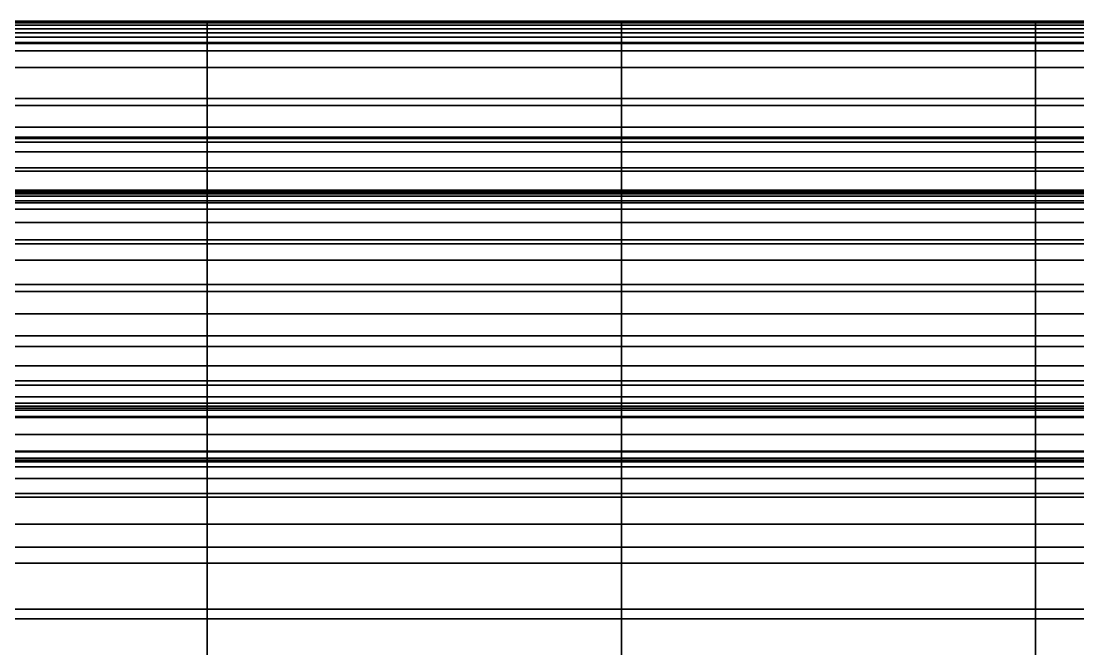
# Model space of a CAD drawing. Header units: inches. Extents: x -89 to 111, y 0 to 7.
# Drawn here: x -82.7 to -76.4, y 3.74 to 7.48 of the extents above; entities that cross this region are included whole.
import ezdxf

# ---------------------------------------------------------------- set-up
doc = ezdxf.new("R2010")
doc.units = ezdxf.units.IN
doc.header["$MEASUREMENT"] = 0

msp = doc.modelspace()

# ---------------------------------------------------------------- linework, layer by layer
for points in [[(-81.5926, 7.4826, -2.2074), (-84.0617, 7.4826, -2.2074), (-84.0617, 7.4843, -2.2062), (-81.5926, 7.4843, -2.2062)], [(-81.5926, 7.4843, -2.2062), (-84.0617, 7.4843, -2.2062), (-84.0617, 7.4817, -2.0206), (-81.5926, 7.4817, -2.0206)], [(-81.5926, 7.4778, -2.2079), (-84.0617, 7.4778, -2.2079), (-84.0617, 7.4826, -2.2074), (-81.5926, 7.4826, -2.2074)], [(-81.5926, 7.4817, -2.0206), (-84.0617, 7.4817, -2.0206), (-84.0617, 7.474, -1.4671), (-81.5926, 7.474, -1.4671)], [(-81.5926, 7.3502, -2.2079), (-84.0617, 7.3502, -2.2079), (-84.0617, 7.4778, -2.2079), (-81.5926, 7.4778, -2.2079)], [(-81.5926, 7.474, -1.4671), (-84.0617, 7.474, -1.4671), (-84.0617, 7.46, -0.9005), (-81.5926, 7.46, -0.9005)], [(-81.5926, 7.46, -0.9005), (-84.0617, 7.46, -0.9005), (-84.0617, 7.4385, -0.6755), (-81.5926, 7.4385, -0.6755)], [(-81.5926, 7.4385, -0.6755), (-84.0617, 7.4385, -0.6755), (-84.0617, 7.4135, -0.6269), (-81.5926, 7.4135, -0.6269)], [(-79.1235, 7.4826, -2.2074), (-81.5926, 7.4826, -2.2074), (-81.5926, 7.4843, -2.2062), (-79.1235, 7.4843, -2.2062)], [(-79.1235, 7.4843, -2.2062), (-81.5926, 7.4843, -2.2062), (-81.5926, 7.4817, -2.0206), (-79.1235, 7.4817, -2.0206)], [(-79.1235, 7.4778, -2.2079), (-81.5926, 7.4778, -2.2079), (-81.5926, 7.4826, -2.2074), (-79.1235, 7.4826, -2.2074)], [(-79.1235, 7.4817, -2.0206), (-81.5926, 7.4817, -2.0206), (-81.5926, 7.474, -1.4671), (-79.1235, 7.474, -1.4671)], [(-79.1235, 7.3502, -2.2079), (-81.5926, 7.3502, -2.2079), (-81.5926, 7.4778, -2.2079), (-79.1235, 7.4778, -2.2079)], [(-79.1235, 7.474, -1.4671), (-81.5926, 7.474, -1.4671), (-81.5926, 7.46, -0.9005), (-79.1235, 7.46, -0.9005)], [(-79.1235, 7.46, -0.9005), (-81.5926, 7.46, -0.9005), (-81.5926, 7.4385, -0.6755), (-79.1235, 7.4385, -0.6755)], [(-79.1235, 7.4385, -0.6755), (-81.5926, 7.4385, -0.6755), (-81.5926, 7.4135, -0.6269), (-79.1235, 7.4135, -0.6269)], [(-76.6543, 7.4826, -2.2074), (-79.1235, 7.4826, -2.2074), (-79.1235, 7.4843, -2.2062), (-76.6543, 7.4843, -2.2062)], [(-76.6543, 7.4843, -2.2062), (-79.1235, 7.4843, -2.2062), (-79.1235, 7.4817, -2.0206), (-76.6543, 7.4817, -2.0206)], [(-76.6543, 7.4778, -2.2079), (-79.1235, 7.4778, -2.2079), (-79.1235, 7.4826, -2.2074), (-76.6543, 7.4826, -2.2074)], [(-76.6543, 7.4817, -2.0206), (-79.1235, 7.4817, -2.0206), (-79.1235, 7.474, -1.4671), (-76.6543, 7.474, -1.4671)], [(-76.6543, 7.3502, -2.2079), (-79.1235, 7.3502, -2.2079), (-79.1235, 7.4778, -2.2079), (-76.6543, 7.4778, -2.2079)], [(-76.6543, 7.474, -1.4671), (-79.1235, 7.474, -1.4671), (-79.1235, 7.46, -0.9005), (-76.6543, 7.46, -0.9005)], [(-76.6543, 7.46, -0.9005), (-79.1235, 7.46, -0.9005), (-79.1235, 7.4385, -0.6755), (-76.6543, 7.4385, -0.6755)], [(-76.6543, 7.4385, -0.6755), (-79.1235, 7.4385, -0.6755), (-79.1235, 7.4135, -0.6269), (-76.6543, 7.4135, -0.6269)], [(-74.1852, 7.4826, -2.2074), (-76.6543, 7.4826, -2.2074), (-76.6543, 7.4843, -2.2062), (-74.1852, 7.4843, -2.2062)], [(-74.1852, 7.4843, -2.2062), (-76.6543, 7.4843, -2.2062), (-76.6543, 7.4817, -2.0206), (-74.1852, 7.4817, -2.0206)], [(-74.1852, 7.4778, -2.2079), (-76.6543, 7.4778, -2.2079), (-76.6543, 7.4826, -2.2074), (-74.1852, 7.4826, -2.2074)], [(-74.1852, 7.4817, -2.0206), (-76.6543, 7.4817, -2.0206), (-76.6543, 7.474, -1.4671), (-74.1852, 7.474, -1.4671)], [(-74.1852, 7.3502, -2.2079), (-76.6543, 7.3502, -2.2079), (-76.6543, 7.4778, -2.2079), (-74.1852, 7.4778, -2.2079)], [(-74.1852, 7.474, -1.4671), (-76.6543, 7.474, -1.4671), (-76.6543, 7.46, -0.9005), (-74.1852, 7.46, -0.9005)], [(-74.1852, 7.46, -0.9005), (-76.6543, 7.46, -0.9005), (-76.6543, 7.4385, -0.6755), (-74.1852, 7.4385, -0.6755)], [(-74.1852, 7.4385, -0.6755), (-76.6543, 7.4385, -0.6755), (-76.6543, 7.4135, -0.6269), (-74.1852, 7.4135, -0.6269)], [(-81.5926, 7.4135, -0.6269), (-84.0617, 7.4135, -0.6269), (-84.0617, 7.3892, -0.59), (-81.5926, 7.3892, -0.59)], [(-81.5926, 7.3892, -0.59), (-84.0617, 7.3892, -0.59), (-84.0617, 7.3566, -0.5653), (-81.5926, 7.3566, -0.5653)], [(-79.1235, 7.4135, -0.6269), (-81.5926, 7.4135, -0.6269), (-81.5926, 7.3892, -0.59), (-79.1235, 7.3892, -0.59)], [(-79.1235, 7.3892, -0.59), (-81.5926, 7.3892, -0.59), (-81.5926, 7.3566, -0.5653), (-79.1235, 7.3566, -0.5653)], [(-76.6543, 7.4135, -0.6269), (-79.1235, 7.4135, -0.6269), (-79.1235, 7.3892, -0.59), (-76.6543, 7.3892, -0.59)], [(-76.6543, 7.3892, -0.59), (-79.1235, 7.3892, -0.59), (-79.1235, 7.3566, -0.5653), (-76.6543, 7.3566, -0.5653)], [(-74.1852, 7.4135, -0.6269), (-76.6543, 7.4135, -0.6269), (-76.6543, 7.3892, -0.59), (-74.1852, 7.3892, -0.59)], [(-74.1852, 7.3892, -0.59), (-76.6543, 7.3892, -0.59), (-76.6543, 7.3566, -0.5653), (-74.1852, 7.3566, -0.5653)], [(-81.5926, 7.3566, -0.5653), (-84.0617, 7.3566, -0.5653), (-84.0617, 7.307, -0.5532), (-81.5926, 7.307, -0.5532)], [(-81.5926, 6.9806, -2.2079), (-84.0617, 6.9806, -2.2079), (-84.0617, 7.3502, -2.2079), (-81.5926, 7.3502, -2.2079)], [(-81.5926, 7.307, -0.5532), (-84.0617, 7.307, -0.5532), (-84.0617, 7.2069, -0.5488), (-81.5926, 7.2069, -0.5488)], [(-79.1235, 7.3566, -0.5653), (-81.5926, 7.3566, -0.5653), (-81.5926, 7.307, -0.5532), (-79.1235, 7.307, -0.5532)], [(-79.1235, 6.9806, -2.2079), (-81.5926, 6.9806, -2.2079), (-81.5926, 7.3502, -2.2079), (-79.1235, 7.3502, -2.2079)], [(-79.1235, 7.307, -0.5532), (-81.5926, 7.307, -0.5532), (-81.5926, 7.2069, -0.5488), (-79.1235, 7.2069, -0.5488)], [(-76.6543, 7.3566, -0.5653), (-79.1235, 7.3566, -0.5653), (-79.1235, 7.307, -0.5532), (-76.6543, 7.307, -0.5532)], [(-76.6543, 6.9806, -2.2079), (-79.1235, 6.9806, -2.2079), (-79.1235, 7.3502, -2.2079), (-76.6543, 7.3502, -2.2079)], [(-76.6543, 7.307, -0.5532), (-79.1235, 7.307, -0.5532), (-79.1235, 7.2069, -0.5488), (-76.6543, 7.2069, -0.5488)], [(-74.1852, 7.3566, -0.5653), (-76.6543, 7.3566, -0.5653), (-76.6543, 7.307, -0.5532), (-74.1852, 7.307, -0.5532)], [(-74.1852, 6.9806, -2.2079), (-76.6543, 6.9806, -2.2079), (-76.6543, 7.3502, -2.2079), (-74.1852, 7.3502, -2.2079)], [(-74.1852, 7.307, -0.5532), (-76.6543, 7.307, -0.5532), (-76.6543, 7.2069, -0.5488), (-74.1852, 7.2069, -0.5488)], [(-81.5926, 7.2069, -0.5488), (-84.0617, 7.2069, -0.5488), (-84.0617, 7.0228, -0.5474), (-81.5926, 7.0228, -0.5474)], [(-79.1235, 7.2069, -0.5488), (-81.5926, 7.2069, -0.5488), (-81.5926, 7.0228, -0.5474), (-79.1235, 7.0228, -0.5474)], [(-76.6543, 7.2069, -0.5488), (-79.1235, 7.2069, -0.5488), (-79.1235, 7.0228, -0.5474), (-76.6543, 7.0228, -0.5474)], [(-74.1852, 7.2069, -0.5488), (-76.6543, 7.2069, -0.5488), (-76.6543, 7.0228, -0.5474), (-74.1852, 7.0228, -0.5474)], [(-81.5926, 7.0228, -0.5474), (-84.0617, 7.0228, -0.5474), (-84.0617, 6.8522, -0.5474), (-81.5926, 6.8522, -0.5474)], [(-79.1235, 7.0228, -0.5474), (-81.5926, 7.0228, -0.5474), (-81.5926, 6.8522, -0.5474), (-79.1235, 6.8522, -0.5474)], [(-76.6543, 7.0228, -0.5474), (-79.1235, 7.0228, -0.5474), (-79.1235, 6.8522, -0.5474), (-76.6543, 6.8522, -0.5474)], [(-74.1852, 7.0228, -0.5474), (-76.6543, 7.0228, -0.5474), (-76.6543, 6.8522, -0.5474), (-74.1852, 6.8522, -0.5474)], [(-81.5926, 6.6093, -2.2079), (-84.0617, 6.6093, -2.2079), (-84.0617, 6.9806, -2.2079), (-81.5926, 6.9806, -2.2079)], [(-79.1235, 6.6093, -2.2079), (-81.5926, 6.6093, -2.2079), (-81.5926, 6.9806, -2.2079), (-79.1235, 6.9806, -2.2079)], [(-76.6543, 6.6093, -2.2079), (-79.1235, 6.6093, -2.2079), (-79.1235, 6.9806, -2.2079), (-76.6543, 6.9806, -2.2079)], [(-74.1852, 6.6093, -2.2079), (-76.6543, 6.6093, -2.2079), (-76.6543, 6.9806, -2.2079), (-74.1852, 6.9806, -2.2079)], [(-81.5926, 6.8522, -0.5474), (-84.0617, 6.8522, -0.5474), (-84.0617, 6.7922, -0.5474), (-81.5926, 6.7922, -0.5474)], [(-79.1235, 6.8522, -0.5474), (-81.5926, 6.8522, -0.5474), (-81.5926, 6.7922, -0.5474), (-79.1235, 6.7922, -0.5474)], [(-76.6543, 6.8522, -0.5474), (-79.1235, 6.8522, -0.5474), (-79.1235, 6.7922, -0.5474), (-76.6543, 6.7922, -0.5474)], [(-74.1852, 6.8522, -0.5474), (-76.6543, 6.8522, -0.5474), (-76.6543, 6.7922, -0.5474), (-74.1852, 6.7922, -0.5474)], [(-81.5926, 6.7922, -0.5474), (-84.0617, 6.7922, -0.5474), (-84.0617, 6.788, -0.546), (-81.5926, 6.788, -0.546)], [(-81.5926, 6.788, -0.546), (-84.0617, 6.788, -0.546), (-84.0617, 6.7846, -0.5419), (-81.5926, 6.7846, -0.5419)], [(-81.5926, 6.7846, -0.5419), (-84.0617, 6.7846, -0.5419), (-84.0617, 6.763, -0.4989), (-81.5926, 6.763, -0.4989)], [(-81.5926, 6.763, -0.4989), (-84.0617, 6.763, -0.4989), (-84.0617, 6.7041, -0.3807), (-81.5926, 6.7041, -0.3807)], [(-79.1235, 6.7922, -0.5474), (-81.5926, 6.7922, -0.5474), (-81.5926, 6.788, -0.546), (-79.1235, 6.788, -0.546)], [(-79.1235, 6.788, -0.546), (-81.5926, 6.788, -0.546), (-81.5926, 6.7846, -0.5419), (-79.1235, 6.7846, -0.5419)], [(-79.1235, 6.7846, -0.5419), (-81.5926, 6.7846, -0.5419), (-81.5926, 6.763, -0.4989), (-79.1235, 6.763, -0.4989)], [(-79.1235, 6.763, -0.4989), (-81.5926, 6.763, -0.4989), (-81.5926, 6.7041, -0.3807), (-79.1235, 6.7041, -0.3807)], [(-76.6543, 6.7922, -0.5474), (-79.1235, 6.7922, -0.5474), (-79.1235, 6.788, -0.546), (-76.6543, 6.788, -0.546)], [(-76.6543, 6.788, -0.546), (-79.1235, 6.788, -0.546), (-79.1235, 6.7846, -0.5419), (-76.6543, 6.7846, -0.5419)], [(-76.6543, 6.7846, -0.5419), (-79.1235, 6.7846, -0.5419), (-79.1235, 6.763, -0.4989), (-76.6543, 6.763, -0.4989)], [(-76.6543, 6.763, -0.4989), (-79.1235, 6.763, -0.4989), (-79.1235, 6.7041, -0.3807), (-76.6543, 6.7041, -0.3807)], [(-74.1852, 6.7922, -0.5474), (-76.6543, 6.7922, -0.5474), (-76.6543, 6.788, -0.546), (-74.1852, 6.788, -0.546)], [(-74.1852, 6.788, -0.546), (-76.6543, 6.788, -0.546), (-76.6543, 6.7846, -0.5419), (-74.1852, 6.7846, -0.5419)], [(-74.1852, 6.7846, -0.5419), (-76.6543, 6.7846, -0.5419), (-76.6543, 6.763, -0.4989), (-74.1852, 6.763, -0.4989)], [(-74.1852, 6.763, -0.4989), (-76.6543, 6.763, -0.4989), (-76.6543, 6.7041, -0.3807), (-74.1852, 6.7041, -0.3807)], [(-81.5926, 6.7041, -0.3807), (-84.0617, 6.7041, -0.3807), (-84.0617, 6.5897, -0.2324), (-81.5926, 6.5897, -0.2324)], [(-79.1235, 6.7041, -0.3807), (-81.5926, 6.7041, -0.3807), (-81.5926, 6.5897, -0.2324), (-79.1235, 6.5897, -0.2324)], [(-76.6543, 6.7041, -0.3807), (-79.1235, 6.7041, -0.3807), (-79.1235, 6.5897, -0.2324), (-76.6543, 6.5897, -0.2324)], [(-74.1852, 6.7041, -0.3807), (-76.6543, 6.7041, -0.3807), (-76.6543, 6.5897, -0.2324), (-74.1852, 6.5897, -0.2324)], [(-81.5926, 6.477, -2.2079), (-84.0617, 6.477, -2.2079), (-84.0617, 6.6093, -2.2079), (-81.5926, 6.6093, -2.2079)], [(-81.5926, 6.5897, -0.2324), (-84.0617, 6.5897, -0.2324), (-84.0617, 6.4017, -0.099), (-81.5926, 6.4017, -0.099)], [(-79.1235, 6.477, -2.2079), (-81.5926, 6.477, -2.2079), (-81.5926, 6.6093, -2.2079), (-79.1235, 6.6093, -2.2079)], [(-79.1235, 6.5897, -0.2324), (-81.5926, 6.5897, -0.2324), (-81.5926, 6.4017, -0.099), (-79.1235, 6.4017, -0.099)], [(-76.6543, 6.477, -2.2079), (-79.1235, 6.477, -2.2079), (-79.1235, 6.6093, -2.2079), (-76.6543, 6.6093, -2.2079)], [(-76.6543, 6.5897, -0.2324), (-79.1235, 6.5897, -0.2324), (-79.1235, 6.4017, -0.099), (-76.6543, 6.4017, -0.099)], [(-74.1852, 6.477, -2.2079), (-76.6543, 6.477, -2.2079), (-76.6543, 6.6093, -2.2079), (-74.1852, 6.6093, -2.2079)], [(-74.1852, 6.5897, -0.2324), (-76.6543, 6.5897, -0.2324), (-76.6543, 6.4017, -0.099), (-74.1852, 6.4017, -0.099)], [(-81.5926, 6.4671, -2.2046), (-84.0617, 6.4671, -2.2046), (-84.0617, 6.477, -2.2079), (-81.5926, 6.477, -2.2079)], [(-81.5926, 6.4632, -2.1948), (-84.0617, 6.4632, -2.1948), (-84.0617, 6.4671, -2.2046), (-81.5926, 6.4671, -2.2046)], [(-81.5926, 6.4608, -2.1654), (-84.0617, 6.4608, -2.1654), (-84.0617, 6.4632, -2.1948), (-81.5926, 6.4632, -2.1948)], [(-81.5926, 6.4552, -2.1034), (-84.0617, 6.4552, -2.1034), (-84.0617, 6.4608, -2.1654), (-81.5926, 6.4608, -2.1654)], [(-81.5926, 6.4413, -2.0118), (-84.0617, 6.4413, -2.0118), (-84.0617, 6.4552, -2.1034), (-81.5926, 6.4552, -2.1034)], [(-81.5926, 6.4134, -1.8934), (-84.0617, 6.4134, -1.8934), (-84.0617, 6.4413, -2.0118), (-81.5926, 6.4413, -2.0118)], [(-79.1235, 6.4671, -2.2046), (-81.5926, 6.4671, -2.2046), (-81.5926, 6.477, -2.2079), (-79.1235, 6.477, -2.2079)], [(-79.1235, 6.4632, -2.1948), (-81.5926, 6.4632, -2.1948), (-81.5926, 6.4671, -2.2046), (-79.1235, 6.4671, -2.2046)], [(-79.1235, 6.4608, -2.1654), (-81.5926, 6.4608, -2.1654), (-81.5926, 6.4632, -2.1948), (-79.1235, 6.4632, -2.1948)], [(-79.1235, 6.4552, -2.1034), (-81.5926, 6.4552, -2.1034), (-81.5926, 6.4608, -2.1654), (-79.1235, 6.4608, -2.1654)], [(-79.1235, 6.4413, -2.0118), (-81.5926, 6.4413, -2.0118), (-81.5926, 6.4552, -2.1034), (-79.1235, 6.4552, -2.1034)], [(-79.1235, 6.4134, -1.8934), (-81.5926, 6.4134, -1.8934), (-81.5926, 6.4413, -2.0118), (-79.1235, 6.4413, -2.0118)], [(-76.6543, 6.4671, -2.2046), (-79.1235, 6.4671, -2.2046), (-79.1235, 6.477, -2.2079), (-76.6543, 6.477, -2.2079)], [(-76.6543, 6.4632, -2.1948), (-79.1235, 6.4632, -2.1948), (-79.1235, 6.4671, -2.2046), (-76.6543, 6.4671, -2.2046)], [(-76.6543, 6.4608, -2.1654), (-79.1235, 6.4608, -2.1654), (-79.1235, 6.4632, -2.1948), (-76.6543, 6.4632, -2.1948)], [(-76.6543, 6.4552, -2.1034), (-79.1235, 6.4552, -2.1034), (-79.1235, 6.4608, -2.1654), (-76.6543, 6.4608, -2.1654)], [(-76.6543, 6.4413, -2.0118), (-79.1235, 6.4413, -2.0118), (-79.1235, 6.4552, -2.1034), (-76.6543, 6.4552, -2.1034)], [(-76.6543, 6.4134, -1.8934), (-79.1235, 6.4134, -1.8934), (-79.1235, 6.4413, -2.0118), (-76.6543, 6.4413, -2.0118)], [(-74.1852, 6.4671, -2.2046), (-76.6543, 6.4671, -2.2046), (-76.6543, 6.477, -2.2079), (-74.1852, 6.477, -2.2079)], [(-74.1852, 6.4632, -2.1948), (-76.6543, 6.4632, -2.1948), (-76.6543, 6.4671, -2.2046), (-74.1852, 6.4671, -2.2046)], [(-74.1852, 6.4608, -2.1654), (-76.6543, 6.4608, -2.1654), (-76.6543, 6.4632, -2.1948), (-74.1852, 6.4632, -2.1948)], [(-74.1852, 6.4552, -2.1034), (-76.6543, 6.4552, -2.1034), (-76.6543, 6.4608, -2.1654), (-74.1852, 6.4608, -2.1654)], [(-74.1852, 6.4413, -2.0118), (-76.6543, 6.4413, -2.0118), (-76.6543, 6.4552, -2.1034), (-74.1852, 6.4552, -2.1034)], [(-74.1852, 6.4134, -1.8934), (-76.6543, 6.4134, -1.8934), (-76.6543, 6.4413, -2.0118), (-74.1852, 6.4413, -2.0118)], [(-81.5926, 6.3637, -1.762), (-84.0617, 6.3637, -1.762), (-84.0617, 6.4134, -1.8934), (-81.5926, 6.4134, -1.8934)], [(-81.5926, 6.4017, -0.099), (-84.0617, 6.4017, -0.099), (-84.0617, 6.1568, -0.0133), (-81.5926, 6.1568, -0.0133)], [(-81.5926, 6.2839, -1.6313), (-84.0617, 6.2839, -1.6313), (-84.0617, 6.3637, -1.762), (-81.5926, 6.3637, -1.762)], [(-79.1235, 6.3637, -1.762), (-81.5926, 6.3637, -1.762), (-81.5926, 6.4134, -1.8934), (-79.1235, 6.4134, -1.8934)], [(-79.1235, 6.4017, -0.099), (-81.5926, 6.4017, -0.099), (-81.5926, 6.1568, -0.0133), (-79.1235, 6.1568, -0.0133)], [(-79.1235, 6.2839, -1.6313), (-81.5926, 6.2839, -1.6313), (-81.5926, 6.3637, -1.762), (-79.1235, 6.3637, -1.762)], [(-76.6543, 6.3637, -1.762), (-79.1235, 6.3637, -1.762), (-79.1235, 6.4134, -1.8934), (-76.6543, 6.4134, -1.8934)], [(-76.6543, 6.4017, -0.099), (-79.1235, 6.4017, -0.099), (-79.1235, 6.1568, -0.0133), (-76.6543, 6.1568, -0.0133)], [(-76.6543, 6.2839, -1.6313), (-79.1235, 6.2839, -1.6313), (-79.1235, 6.3637, -1.762), (-76.6543, 6.3637, -1.762)], [(-74.1852, 6.3637, -1.762), (-76.6543, 6.3637, -1.762), (-76.6543, 6.4134, -1.8934), (-74.1852, 6.4134, -1.8934)], [(-74.1852, 6.4017, -0.099), (-76.6543, 6.4017, -0.099), (-76.6543, 6.1568, -0.0133), (-74.1852, 6.1568, -0.0133)], [(-74.1852, 6.2839, -1.6313), (-76.6543, 6.2839, -1.6313), (-76.6543, 6.3637, -1.762), (-74.1852, 6.3637, -1.762)], [(-81.5926, 6.1801, -1.5038), (-84.0617, 6.1801, -1.5038), (-84.0617, 6.2839, -1.6313), (-81.5926, 6.2839, -1.6313)], [(-79.1235, 6.1801, -1.5038), (-81.5926, 6.1801, -1.5038), (-81.5926, 6.2839, -1.6313), (-79.1235, 6.2839, -1.6313)], [(-76.6543, 6.1801, -1.5038), (-79.1235, 6.1801, -1.5038), (-79.1235, 6.2839, -1.6313), (-76.6543, 6.2839, -1.6313)], [(-74.1852, 6.1801, -1.5038), (-76.6543, 6.1801, -1.5038), (-76.6543, 6.2839, -1.6313), (-74.1852, 6.2839, -1.6313)], [(-81.5926, 6.0584, -1.3817), (-84.0617, 6.0584, -1.3817), (-84.0617, 6.1801, -1.5038), (-81.5926, 6.1801, -1.5038)], [(-79.1235, 6.0584, -1.3817), (-81.5926, 6.0584, -1.3817), (-81.5926, 6.1801, -1.5038), (-79.1235, 6.1801, -1.5038)], [(-76.6543, 6.0584, -1.3817), (-79.1235, 6.0584, -1.3817), (-79.1235, 6.1801, -1.5038), (-76.6543, 6.1801, -1.5038)], [(-74.1852, 6.0584, -1.3817), (-76.6543, 6.0584, -1.3817), (-76.6543, 6.1801, -1.5038), (-74.1852, 6.1801, -1.5038)], [(-81.5926, 6.1568, -0.0133), (-84.0617, 6.1568, -0.0133), (-84.0617, 5.8717, -0.0079), (-81.5926, 5.8717, -0.0079)], [(-79.1235, 6.1568, -0.0133), (-81.5926, 6.1568, -0.0133), (-81.5926, 5.8717, -0.0079), (-79.1235, 5.8717, -0.0079)], [(-76.6543, 6.1568, -0.0133), (-79.1235, 6.1568, -0.0133), (-79.1235, 5.8717, -0.0079), (-76.6543, 5.8717, -0.0079)], [(-74.1852, 6.1568, -0.0133), (-76.6543, 6.1568, -0.0133), (-76.6543, 5.8717, -0.0079), (-74.1852, 5.8717, -0.0079)], [(-81.5926, 5.9132, -1.2826), (-84.0617, 5.9132, -1.2826), (-84.0617, 6.0584, -1.3817), (-81.5926, 6.0584, -1.3817)], [(-79.1235, 5.9132, -1.2826), (-81.5926, 5.9132, -1.2826), (-81.5926, 6.0584, -1.3817), (-79.1235, 6.0584, -1.3817)], [(-76.6543, 5.9132, -1.2826), (-79.1235, 5.9132, -1.2826), (-79.1235, 6.0584, -1.3817), (-76.6543, 6.0584, -1.3817)], [(-74.1852, 5.9132, -1.2826), (-76.6543, 5.9132, -1.2826), (-76.6543, 6.0584, -1.3817), (-74.1852, 6.0584, -1.3817)], [(-81.5926, 5.7385, -1.2243), (-84.0617, 5.7385, -1.2243), (-84.0617, 5.9132, -1.2826), (-81.5926, 5.9132, -1.2826)], [(-81.5926, 5.8717, -0.0079), (-84.0617, 5.8717, -0.0079), (-84.0617, 5.6083, -0.0631), (-81.5926, 5.6083, -0.0631)], [(-79.1235, 5.7385, -1.2243), (-81.5926, 5.7385, -1.2243), (-81.5926, 5.9132, -1.2826), (-79.1235, 5.9132, -1.2826)], [(-79.1235, 5.8717, -0.0079), (-81.5926, 5.8717, -0.0079), (-81.5926, 5.6083, -0.0631), (-79.1235, 5.6083, -0.0631)], [(-76.6543, 5.7385, -1.2243), (-79.1235, 5.7385, -1.2243), (-79.1235, 5.9132, -1.2826), (-76.6543, 5.9132, -1.2826)], [(-76.6543, 5.8717, -0.0079), (-79.1235, 5.8717, -0.0079), (-79.1235, 5.6083, -0.0631), (-76.6543, 5.6083, -0.0631)], [(-74.1852, 5.7385, -1.2243), (-76.6543, 5.7385, -1.2243), (-76.6543, 5.9132, -1.2826), (-74.1852, 5.9132, -1.2826)], [(-74.1852, 5.8717, -0.0079), (-76.6543, 5.8717, -0.0079), (-76.6543, 5.6083, -0.0631), (-74.1852, 5.6083, -0.0631)], [(-81.5926, 5.5438, -1.2026), (-84.0617, 5.5438, -1.2026), (-84.0617, 5.7385, -1.2243), (-81.5926, 5.7385, -1.2243)], [(-79.1235, 5.5438, -1.2026), (-81.5926, 5.5438, -1.2026), (-81.5926, 5.7385, -1.2243), (-79.1235, 5.7385, -1.2243)], [(-76.6543, 5.5438, -1.2026), (-79.1235, 5.5438, -1.2026), (-79.1235, 5.7385, -1.2243), (-76.6543, 5.7385, -1.2243)], [(-74.1852, 5.5438, -1.2026), (-76.6543, 5.5438, -1.2026), (-76.6543, 5.7385, -1.2243), (-74.1852, 5.7385, -1.2243)], [(-81.5926, 5.6083, -0.0631), (-84.0617, 5.6083, -0.0631), (-84.0617, 5.4289, -0.1589), (-81.5926, 5.4289, -0.1589)], [(-79.1235, 5.6083, -0.0631), (-81.5926, 5.6083, -0.0631), (-81.5926, 5.4289, -0.1589), (-79.1235, 5.4289, -0.1589)], [(-76.6543, 5.6083, -0.0631), (-79.1235, 5.6083, -0.0631), (-79.1235, 5.4289, -0.1589), (-76.6543, 5.4289, -0.1589)], [(-74.1852, 5.6083, -0.0631), (-76.6543, 5.6083, -0.0631), (-76.6543, 5.4289, -0.1589), (-74.1852, 5.4289, -0.1589)], [(-81.5926, 5.3384, -1.2136), (-84.0617, 5.3384, -1.2136), (-84.0617, 5.5438, -1.2026), (-81.5926, 5.5438, -1.2026)], [(-79.1235, 5.3384, -1.2136), (-81.5926, 5.3384, -1.2136), (-81.5926, 5.5438, -1.2026), (-79.1235, 5.5438, -1.2026)], [(-76.6543, 5.3384, -1.2136), (-79.1235, 5.3384, -1.2136), (-79.1235, 5.5438, -1.2026), (-76.6543, 5.5438, -1.2026)], [(-74.1852, 5.3384, -1.2136), (-76.6543, 5.3384, -1.2136), (-76.6543, 5.5438, -1.2026), (-74.1852, 5.5438, -1.2026)], [(-81.5926, 5.4289, -0.1589), (-84.0617, 5.4289, -0.1589), (-84.0617, 5.314, -0.2696), (-81.5926, 5.314, -0.2696)], [(-79.1235, 5.4289, -0.1589), (-81.5926, 5.4289, -0.1589), (-81.5926, 5.314, -0.2696), (-79.1235, 5.314, -0.2696)], [(-76.6543, 5.4289, -0.1589), (-79.1235, 5.4289, -0.1589), (-79.1235, 5.314, -0.2696), (-76.6543, 5.314, -0.2696)], [(-74.1852, 5.4289, -0.1589), (-76.6543, 5.4289, -0.1589), (-76.6543, 5.314, -0.2696), (-74.1852, 5.314, -0.2696)], [(-81.5926, 5.1275, -1.2626), (-84.0617, 5.1275, -1.2626), (-84.0617, 5.3384, -1.2136), (-81.5926, 5.3384, -1.2136)], [(-81.5926, 5.314, -0.2696), (-84.0617, 5.314, -0.2696), (-84.0617, 5.2444, -0.3697), (-81.5926, 5.2444, -0.3697)], [(-79.1235, 5.1275, -1.2626), (-81.5926, 5.1275, -1.2626), (-81.5926, 5.3384, -1.2136), (-79.1235, 5.3384, -1.2136)], [(-79.1235, 5.314, -0.2696), (-81.5926, 5.314, -0.2696), (-81.5926, 5.2444, -0.3697), (-79.1235, 5.2444, -0.3697)], [(-76.6543, 5.1275, -1.2626), (-79.1235, 5.1275, -1.2626), (-79.1235, 5.3384, -1.2136), (-76.6543, 5.3384, -1.2136)], [(-76.6543, 5.314, -0.2696), (-79.1235, 5.314, -0.2696), (-79.1235, 5.2444, -0.3697), (-76.6543, 5.2444, -0.3697)], [(-74.1852, 5.1275, -1.2626), (-76.6543, 5.1275, -1.2626), (-76.6543, 5.3384, -1.2136), (-74.1852, 5.3384, -1.2136)], [(-74.1852, 5.314, -0.2696), (-76.6543, 5.314, -0.2696), (-76.6543, 5.2444, -0.3697), (-74.1852, 5.2444, -0.3697)], [(-81.5926, 5.2444, -0.3697), (-84.0617, 5.2444, -0.3697), (-84.0617, 5.2068, -0.442), (-81.5926, 5.2068, -0.442)], [(-79.1235, 5.2444, -0.3697), (-81.5926, 5.2444, -0.3697), (-81.5926, 5.2068, -0.442), (-79.1235, 5.2068, -0.442)], [(-76.6543, 5.2444, -0.3697), (-79.1235, 5.2444, -0.3697), (-79.1235, 5.2068, -0.442), (-76.6543, 5.2068, -0.442)], [(-74.1852, 5.2444, -0.3697), (-76.6543, 5.2444, -0.3697), (-76.6543, 5.2068, -0.442), (-74.1852, 5.2068, -0.442)], [(-81.5926, 5.2068, -0.442), (-84.0617, 5.2068, -0.442), (-84.0617, 5.1879, -0.4695), (-81.5926, 5.1879, -0.4695)], [(-81.5926, 5.1879, -0.4695), (-84.0617, 5.1879, -0.4695), (-84.0617, 5.177, -0.4731), (-81.5926, 5.177, -0.4731)], [(-81.5926, 5.177, -0.4731), (-84.0617, 5.177, -0.4731), (-84.0617, 5.1637, -0.474), (-81.5926, 5.1637, -0.474)], [(-79.1235, 5.2068, -0.442), (-81.5926, 5.2068, -0.442), (-81.5926, 5.1879, -0.4695), (-79.1235, 5.1879, -0.4695)], [(-79.1235, 5.1879, -0.4695), (-81.5926, 5.1879, -0.4695), (-81.5926, 5.177, -0.4731), (-79.1235, 5.177, -0.4731)], [(-79.1235, 5.177, -0.4731), (-81.5926, 5.177, -0.4731), (-81.5926, 5.1637, -0.474), (-79.1235, 5.1637, -0.474)], [(-76.6543, 5.2068, -0.442), (-79.1235, 5.2068, -0.442), (-79.1235, 5.1879, -0.4695), (-76.6543, 5.1879, -0.4695)], [(-76.6543, 5.1879, -0.4695), (-79.1235, 5.1879, -0.4695), (-79.1235, 5.177, -0.4731), (-76.6543, 5.177, -0.4731)], [(-76.6543, 5.177, -0.4731), (-79.1235, 5.177, -0.4731), (-79.1235, 5.1637, -0.474), (-76.6543, 5.1637, -0.474)], [(-74.1852, 5.2068, -0.442), (-76.6543, 5.2068, -0.442), (-76.6543, 5.1879, -0.4695), (-74.1852, 5.1879, -0.4695)], [(-74.1852, 5.1879, -0.4695), (-76.6543, 5.1879, -0.4695), (-76.6543, 5.177, -0.4731), (-74.1852, 5.177, -0.4731)], [(-74.1852, 5.177, -0.4731), (-76.6543, 5.177, -0.4731), (-76.6543, 5.1637, -0.474), (-74.1852, 5.1637, -0.474)], [(-81.5926, 5.1637, -0.474), (-84.0617, 5.1637, -0.474), (-84.0617, 5.1204, -0.4709), (-81.5926, 5.1204, -0.4709)], [(-81.5926, 4.9162, -1.3549), (-84.0617, 4.9162, -1.3549), (-84.0617, 5.1275, -1.2626), (-81.5926, 5.1275, -1.2626)], [(-81.5926, 5.1204, -0.4709), (-84.0617, 5.1204, -0.4709), (-84.0617, 5.0197, -0.4629), (-81.5926, 5.0197, -0.4629)], [(-79.1235, 5.1637, -0.474), (-81.5926, 5.1637, -0.474), (-81.5926, 5.1204, -0.4709), (-79.1235, 5.1204, -0.4709)], [(-79.1235, 4.9162, -1.3549), (-81.5926, 4.9162, -1.3549), (-81.5926, 5.1275, -1.2626), (-79.1235, 5.1275, -1.2626)], [(-79.1235, 5.1204, -0.4709), (-81.5926, 5.1204, -0.4709), (-81.5926, 5.0197, -0.4629), (-79.1235, 5.0197, -0.4629)], [(-76.6543, 5.1637, -0.474), (-79.1235, 5.1637, -0.474), (-79.1235, 5.1204, -0.4709), (-76.6543, 5.1204, -0.4709)], [(-76.6543, 4.9162, -1.3549), (-79.1235, 4.9162, -1.3549), (-79.1235, 5.1275, -1.2626), (-76.6543, 5.1275, -1.2626)], [(-76.6543, 5.1204, -0.4709), (-79.1235, 5.1204, -0.4709), (-79.1235, 5.0197, -0.4629), (-76.6543, 5.0197, -0.4629)], [(-74.1852, 5.1637, -0.474), (-76.6543, 5.1637, -0.474), (-76.6543, 5.1204, -0.4709), (-74.1852, 5.1204, -0.4709)], [(-74.1852, 4.9162, -1.3549), (-76.6543, 4.9162, -1.3549), (-76.6543, 5.1275, -1.2626), (-74.1852, 5.1275, -1.2626)], [(-74.1852, 5.1204, -0.4709), (-76.6543, 5.1204, -0.4709), (-76.6543, 5.0197, -0.4629), (-74.1852, 5.0197, -0.4629)], [(-81.5926, 5.0197, -0.4629), (-84.0617, 5.0197, -0.4629), (-84.0617, 4.9197, -0.4547), (-81.5926, 4.9197, -0.4547)], [(-79.1235, 5.0197, -0.4629), (-81.5926, 5.0197, -0.4629), (-81.5926, 4.9197, -0.4547), (-79.1235, 4.9197, -0.4547)], [(-76.6543, 5.0197, -0.4629), (-79.1235, 5.0197, -0.4629), (-79.1235, 4.9197, -0.4547), (-76.6543, 4.9197, -0.4547)], [(-74.1852, 5.0197, -0.4629), (-76.6543, 5.0197, -0.4629), (-76.6543, 4.9197, -0.4547), (-74.1852, 4.9197, -0.4547)], [(-81.5926, 4.9197, -0.4547), (-84.0617, 4.9197, -0.4547), (-84.0617, 4.8786, -0.4513), (-81.5926, 4.8786, -0.4513)], [(-81.5926, 4.6684, -1.4649), (-84.0617, 4.6684, -1.4649), (-84.0617, 4.9162, -1.3549), (-81.5926, 4.9162, -1.3549)], [(-79.1235, 4.9197, -0.4547), (-81.5926, 4.9197, -0.4547), (-81.5926, 4.8786, -0.4513), (-79.1235, 4.8786, -0.4513)], [(-79.1235, 4.6684, -1.4649), (-81.5926, 4.6684, -1.4649), (-81.5926, 4.9162, -1.3549), (-79.1235, 4.9162, -1.3549)], [(-76.6543, 4.9197, -0.4547), (-79.1235, 4.9197, -0.4547), (-79.1235, 4.8786, -0.4513), (-76.6543, 4.8786, -0.4513)], [(-76.6543, 4.6684, -1.4649), (-79.1235, 4.6684, -1.4649), (-79.1235, 4.9162, -1.3549), (-76.6543, 4.9162, -1.3549)], [(-74.1852, 4.9197, -0.4547), (-76.6543, 4.9197, -0.4547), (-76.6543, 4.8786, -0.4513), (-74.1852, 4.8786, -0.4513)], [(-74.1852, 4.6684, -1.4649), (-76.6543, 4.6684, -1.4649), (-76.6543, 4.9162, -1.3549), (-74.1852, 4.9162, -1.3549)], [(-81.5926, 4.8786, -0.4513), (-84.0617, 4.8786, -0.4513), (-84.0617, 4.8672, -0.4519), (-81.5926, 4.8672, -0.4519)], [(-81.5926, 4.8672, -0.4519), (-84.0617, 4.8672, -0.4519), (-84.0617, 4.8559, -0.4559), (-81.5926, 4.8559, -0.4559)], [(-81.5926, 4.8559, -0.4559), (-84.0617, 4.8559, -0.4559), (-84.0617, 4.8257, -0.4741), (-81.5926, 4.8257, -0.4741)], [(-79.1235, 4.8786, -0.4513), (-81.5926, 4.8786, -0.4513), (-81.5926, 4.8672, -0.4519), (-79.1235, 4.8672, -0.4519)], [(-79.1235, 4.8672, -0.4519), (-81.5926, 4.8672, -0.4519), (-81.5926, 4.8559, -0.4559), (-79.1235, 4.8559, -0.4559)], [(-79.1235, 4.8559, -0.4559), (-81.5926, 4.8559, -0.4559), (-81.5926, 4.8257, -0.4741), (-79.1235, 4.8257, -0.4741)], [(-76.6543, 4.8786, -0.4513), (-79.1235, 4.8786, -0.4513), (-79.1235, 4.8672, -0.4519), (-76.6543, 4.8672, -0.4519)], [(-76.6543, 4.8672, -0.4519), (-79.1235, 4.8672, -0.4519), (-79.1235, 4.8559, -0.4559), (-76.6543, 4.8559, -0.4559)], [(-76.6543, 4.8559, -0.4559), (-79.1235, 4.8559, -0.4559), (-79.1235, 4.8257, -0.4741), (-76.6543, 4.8257, -0.4741)], [(-74.1852, 4.8786, -0.4513), (-76.6543, 4.8786, -0.4513), (-76.6543, 4.8672, -0.4519), (-74.1852, 4.8672, -0.4519)], [(-74.1852, 4.8672, -0.4519), (-76.6543, 4.8672, -0.4519), (-76.6543, 4.8559, -0.4559), (-74.1852, 4.8559, -0.4559)], [(-74.1852, 4.8559, -0.4559), (-76.6543, 4.8559, -0.4559), (-76.6543, 4.8257, -0.4741), (-74.1852, 4.8257, -0.4741)], [(-81.5926, 4.8257, -0.4741), (-84.0617, 4.8257, -0.4741), (-84.0617, 4.7575, -0.517), (-81.5926, 4.7575, -0.517)], [(-79.1235, 4.8257, -0.4741), (-81.5926, 4.8257, -0.4741), (-81.5926, 4.7575, -0.517), (-79.1235, 4.7575, -0.517)], [(-76.6543, 4.8257, -0.4741), (-79.1235, 4.8257, -0.4741), (-79.1235, 4.7575, -0.517), (-76.6543, 4.7575, -0.517)], [(-74.1852, 4.8257, -0.4741), (-76.6543, 4.8257, -0.4741), (-76.6543, 4.7575, -0.517), (-74.1852, 4.7575, -0.517)], [(-81.5926, 4.7575, -0.517), (-84.0617, 4.7575, -0.517), (-84.0617, 4.646, -0.5773), (-81.5926, 4.646, -0.5773)], [(-79.1235, 4.7575, -0.517), (-81.5926, 4.7575, -0.517), (-81.5926, 4.646, -0.5773), (-79.1235, 4.646, -0.5773)], [(-76.6543, 4.7575, -0.517), (-79.1235, 4.7575, -0.517), (-79.1235, 4.646, -0.5773), (-76.6543, 4.646, -0.5773)], [(-74.1852, 4.7575, -0.517), (-76.6543, 4.7575, -0.517), (-76.6543, 4.646, -0.5773), (-74.1852, 4.646, -0.5773)], [(-81.5926, 4.3481, -1.567), (-84.0617, 4.3481, -1.567), (-84.0617, 4.6684, -1.4649), (-81.5926, 4.6684, -1.4649)], [(-79.1235, 4.3481, -1.567), (-81.5926, 4.3481, -1.567), (-81.5926, 4.6684, -1.4649), (-79.1235, 4.6684, -1.4649)], [(-76.6543, 4.3481, -1.567), (-79.1235, 4.3481, -1.567), (-79.1235, 4.6684, -1.4649), (-76.6543, 4.6684, -1.4649)], [(-74.1852, 4.3481, -1.567), (-76.6543, 4.3481, -1.567), (-76.6543, 4.6684, -1.4649), (-74.1852, 4.6684, -1.4649)], [(-81.5926, 4.646, -0.5773), (-84.0617, 4.646, -0.5773), (-84.0617, 4.4855, -0.6475), (-81.5926, 4.4855, -0.6475)], [(-79.1235, 4.646, -0.5773), (-81.5926, 4.646, -0.5773), (-81.5926, 4.4855, -0.6475), (-79.1235, 4.4855, -0.6475)], [(-76.6543, 4.646, -0.5773), (-79.1235, 4.646, -0.5773), (-79.1235, 4.4855, -0.6475), (-76.6543, 4.4855, -0.6475)], [(-74.1852, 4.646, -0.5773), (-76.6543, 4.646, -0.5773), (-76.6543, 4.4855, -0.6475), (-74.1852, 4.4855, -0.6475)], [(-81.5926, 4.4855, -0.6475), (-84.0617, 4.4855, -0.6475), (-84.0617, 4.2519, -0.7273), (-81.5926, 4.2519, -0.7273)], [(-79.1235, 4.4855, -0.6475), (-81.5926, 4.4855, -0.6475), (-81.5926, 4.2519, -0.7273), (-79.1235, 4.2519, -0.7273)], [(-76.6543, 4.4855, -0.6475), (-79.1235, 4.4855, -0.6475), (-79.1235, 4.2519, -0.7273), (-76.6543, 4.2519, -0.7273)], [(-74.1852, 4.4855, -0.6475), (-76.6543, 4.4855, -0.6475), (-76.6543, 4.2519, -0.7273), (-74.1852, 4.2519, -0.7273)], [(-81.5926, 3.9788, -1.6608), (-84.0617, 3.9788, -1.6608), (-84.0617, 4.3481, -1.567), (-81.5926, 4.3481, -1.567)], [(-79.1235, 3.9788, -1.6608), (-81.5926, 3.9788, -1.6608), (-81.5926, 4.3481, -1.567), (-79.1235, 4.3481, -1.567)], [(-76.6543, 3.9788, -1.6608), (-79.1235, 3.9788, -1.6608), (-79.1235, 4.3481, -1.567), (-76.6543, 4.3481, -1.567)], [(-74.1852, 3.9788, -1.6608), (-76.6543, 3.9788, -1.6608), (-76.6543, 4.3481, -1.567), (-74.1852, 4.3481, -1.567)], [(-81.5926, 4.2519, -0.7273), (-84.0617, 4.2519, -0.7273), (-84.0617, 3.9211, -0.8165), (-81.5926, 3.9211, -0.8165)], [(-79.1235, 4.2519, -0.7273), (-81.5926, 4.2519, -0.7273), (-81.5926, 3.9211, -0.8165), (-79.1235, 3.9211, -0.8165)], [(-76.6543, 4.2519, -0.7273), (-79.1235, 4.2519, -0.7273), (-79.1235, 3.9211, -0.8165), (-76.6543, 3.9211, -0.8165)], [(-74.1852, 4.2519, -0.7273), (-76.6543, 4.2519, -0.7273), (-76.6543, 3.9211, -0.8165), (-74.1852, 3.9211, -0.8165)], [(-81.5926, 3.5845, -1.7464), (-84.0617, 3.5845, -1.7464), (-84.0617, 3.9788, -1.6608), (-81.5926, 3.9788, -1.6608)], [(-79.1235, 3.5845, -1.7464), (-81.5926, 3.5845, -1.7464), (-81.5926, 3.9788, -1.6608), (-79.1235, 3.9788, -1.6608)], [(-76.6543, 3.5845, -1.7464), (-79.1235, 3.5845, -1.7464), (-79.1235, 3.9788, -1.6608), (-76.6543, 3.9788, -1.6608)], [(-74.1852, 3.5845, -1.7464), (-76.6543, 3.5845, -1.7464), (-76.6543, 3.9788, -1.6608), (-74.1852, 3.9788, -1.6608)], [(-81.5926, 3.9211, -0.8165), (-84.0617, 3.9211, -0.8165), (-84.0617, 3.521, -0.8966), (-81.5926, 3.521, -0.8966)], [(-79.1235, 3.9211, -0.8165), (-81.5926, 3.9211, -0.8165), (-81.5926, 3.521, -0.8966), (-79.1235, 3.521, -0.8966)], [(-76.6543, 3.9211, -0.8165), (-79.1235, 3.9211, -0.8165), (-79.1235, 3.521, -0.8966), (-76.6543, 3.521, -0.8966)], [(-74.1852, 3.9211, -0.8165), (-76.6543, 3.9211, -0.8165), (-76.6543, 3.521, -0.8966), (-74.1852, 3.521, -0.8966)]]:
    msp.add_3dface(points)

doc.saveas('drawing.dxf')
